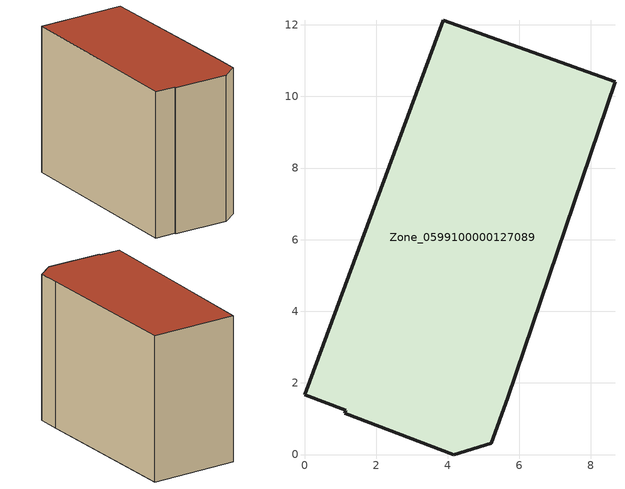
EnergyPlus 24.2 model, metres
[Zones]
Zone_0599100000127089
 floor ground (C_G): 5.67,1.58 5.22,0.32 4.16,0 1.12,1.15 1.15,1.23 0,1.67 3.88,12.12 8.67,10.41 z0
 wall outside (C_F): 5.22,0.32 5.67,1.58 8.67,10.41 3.88,12.12 0,1.67 1.15,1.23 1.12,1.15 4.16,0 5.22,0.32 z0:8.51
 roof outside (C_R): 5.67,1.58 8.67,10.41 3.88,12.12 0,1.67 1.15,1.23 1.12,1.15 4.16,0 5.22,0.32 z8.51
[BUILDING]
Pand.0599100000127089: North Axis=0; Terrain=City; Loads Convergence Tolerance Value=0.04; Temperature Convergence Tolerance Value=0.4; Solar Distribution=FullExterior; Maximum Number of Warmup Days=25; Minimum Number of Warmup Days=1
[Site:Location]
Rotterdam.The.Hague.AP_ZH_NLD Design_Conditions: Latitude=51.96; Longitude=4.45; Time Zone=1; Elevation=-4.5
[SITE:GROUNDTEMPERATURE:BUILDINGSURFACE]
18, 18, 18, 18, 18, 18, 18, 18, 18, 18, 18, 18
[MATERIAL] Thermal Absorptance=0.9; Solar Absorptance=0.7; Visible Absorptance=0.7
Name | Roughness | Thickness | Conductivity | Density | Specific Heat
G.TI.1975-1991 | MediumSmooth | 0.15 | 0.288461 | 540 | 1210
F.TI.1975-1991 | Rough | 0.3 | 0.230769 | 1920 | 840
R.TI.1975-1991 | MediumRough | 0.2 | 0.153846 | 1500 | 1000
[CONSTRUCTION]
C_G: G.TI.1975-1991
C_F: F.TI.1975-1991
C_R: R.TI.1975-1991
[ZONE]
Zone_0599100000127089: Type=1; Multiplier=1; Ceiling Height=Autocalculate; Volume=Autocalculate; Floor Area=autocalculate; Part of Total Floor Area=Yes
[ZONEINFILTRATION:DESIGNFLOWRATE]
Infil_Zone_0599100000127089: Zone or ZoneList or Space or SpaceList=Zone_0599100000127089; Schedule=AlwaysOn; Design Flow Rate Calculation Method=Flow/Area; Flow Rate per Floor Area=0.003; Constant Term Coefficient=1; Temperature Term Coefficient=0; Velocity Term Coefficient=0; Velocity Squared Term Coefficient=0
[HVACTEMPLATE:ZONE:IDEALLOADSAIRSYSTEM]
Zone_0599100000127089: Maximum Heating Supply Air Temperature=50; Minimum Cooling Supply Air Temperature=13; Maximum Heating Supply Air Humidity Ratio=0.0156; Minimum Cooling Supply Air Humidity Ratio=0.0077; Heating Limit=NoLimit; Cooling Limit=NoLimit; Dehumidification Control Type=ConstantSensibleHeatRatio; Cooling Sensible Heat Ratio=0.7; Dehumidification Setpoint=60; Humidification Control Type=None; Humidification Setpoint=30; Outdoor Air Method=None; Outdoor Air Flow Rate per Person=0.00944; Outdoor Air Flow Rate per Zone Floor Area=0; Outdoor Air Flow Rate per Zone=0; Demand Controlled Ventilation Type=None; Outdoor Air Economizer Type=NoEconomizer; Heat Recovery Type=None; Sensible Heat Recovery Effectiveness=0.7; Latent Heat Recovery Effectiveness=0.65
[ZONECONTROL:THERMOSTAT]
ThermostatControl_Zone_0599100000127089: Zone or ZoneList=Zone_0599100000127089; Control Type Schedule=DualSetpointControlType; Control 1=Thermostat_Zone_0599100000127089; Temperature Difference Between Cutout And Setpoint=0
[THERMOSTATSETPOINT:DUALSETPOINT]
Thermostat_Zone_0599100000127089: Heating Setpoint Temperature Schedule=HeatingSetpoint_Zone_0599100000127089; Cooling Setpoint Temperature Schedule=CoolingSetpoint_Zone_0599100000127089
[SCHEDULE:COMPACT]
HeatingSetpoint_Zone_0599100000127089: Through: 12/31, For: AllDays, Until: 24:00, 21
CoolingSetpoint_Zone_0599100000127089: Through: 12/31, For: AllDays, Until: 24:00, 24
DualSetpointControlType: Through: 12/31, For: AllDays, Until: 24:00, 4
AlwaysOn: Through: 12/31, For: AllDays, Until: 24:00, 1
